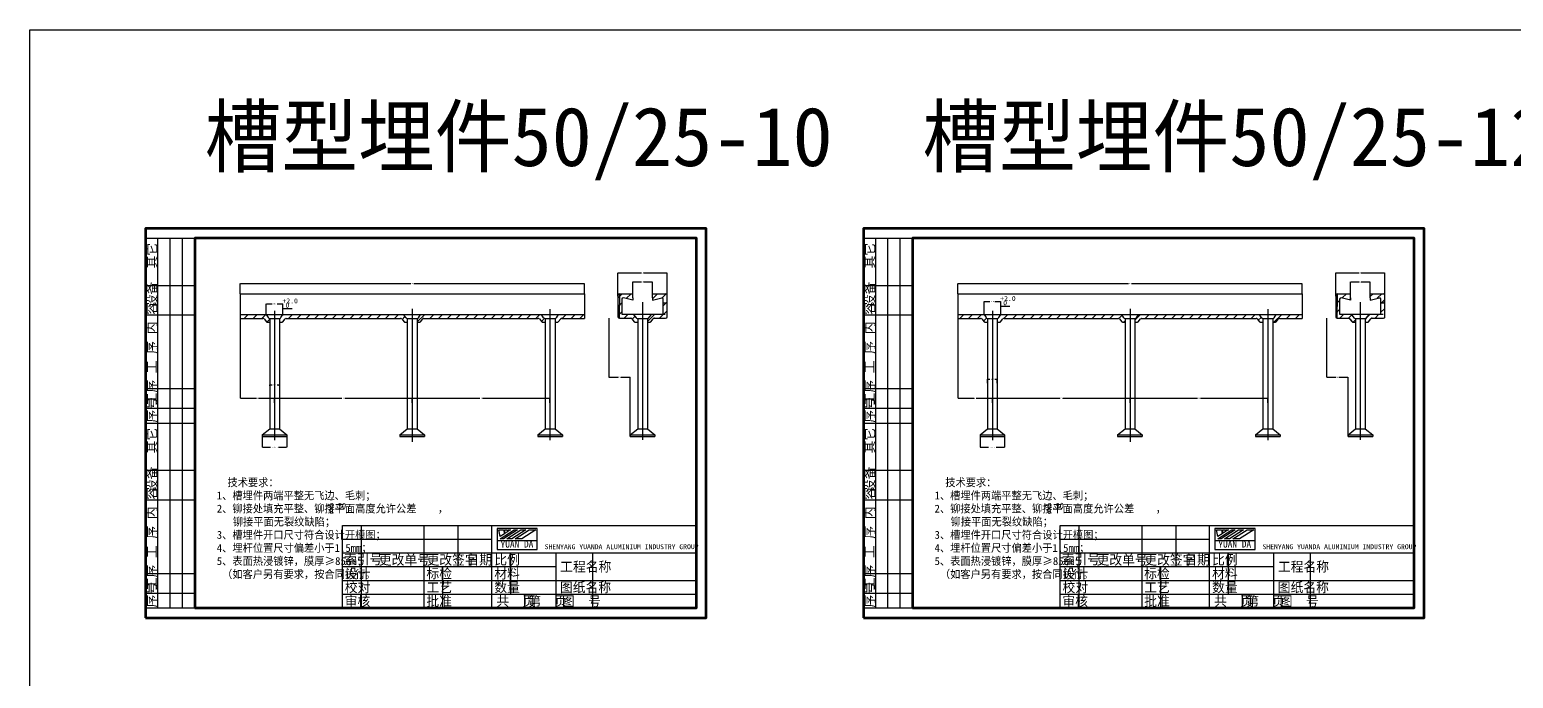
# Model space of a CAD drawing. Header units: metres. Extents: x -14279 to -11218, y -2048 to -323.
# Drawn here: x -14279 to -12770, y -983 to -323 of the extents above; entities that cross this region are included whole.
import ezdxf

# ---------------------------------------------------------------- set-up
doc = ezdxf.new("R2010")
doc.units = ezdxf.units.M
doc.dimstyles.get("Standard").update_dxf_attribs({"dimtxt": 2.5, "dimasz": 2.5, "dimexe": 1.25, "dimexo": 0.625, "dimtad": 1, "dimcen": 2.5, "dimazin": 3, "dimtfac": 1, "dimtmove": 0, "dimatfit": 3})

# ---------------------------------------------------------------- blocks, each defined once
blk = doc.blocks.new('A4H0GN')
at = {"color": 6, "linetype": 'Continuous'}
for p, q in [((0, 193), (25, 193)), ((0, 193), (0, 99)), ((6.25, 99), (6.25, 193)), ((12.5, 99), (12.5, 193)), ((18.75, 99), (18.75, 193)), ((25, 99), (25, 193)), ((0, 169), (25, 169)), ((0, 154), (25, 154)), ((0, 116.5), (25, 116.5)), ((0, 106.5), (25, 106.5)), ((0, 99), (25, 99)), ((0, 99), (0, 5)), ((6.25, 5), (6.25, 99)), ((12.5, 5), (12.5, 99)), ((18.75, 5), (18.75, 99)), ((25, 5), (25, 99)), ((0, 75), (25, 75)), ((0, 60), (25, 60)), ((109.5, 47), (109.5, 5)), ((141.5, 47), (141.5, 5)), ((158.75, 47), (158.75, 26)), ((176, 5), (176, 47)), ((100, 40), (176, 40)), ((178.68, 39.31), (199.1, 39.31)), ((100, 33), (280, 33)), ((185.5, 33), (185.5, 12)), ((208.46, 33), (208.46, 5)), ((227.1, 33), (227.1, 5)), ((100, 26), (208.46, 26)), ((151, 26), (151, 5)), ((0, 22.5), (25, 22.5)), ((100, 19), (280, 19)), ((0, 12.5), (25, 12.5)), ((100, 12), (280, 12)), ((192.53, 12), (192.53, 5)), ((0, 5), (25, 5))]:
    blk.add_line(p, q, dxfattribs=at)
at = {"color": 6, "linetype": 'Continuous', "lineweight": 100}
blk.add_lwpolyline([(0, 0), (285, 0), (285, 198), (0, 198)], close=True, dxfattribs=at)
at = {"color": 3, "linetype": 'Continuous', "lineweight": 100}
blk.add_lwpolyline([(25, 5), (280, 5), (280, 193), (25, 193)], close=True, dxfattribs=at)
at = {"color": 3, "linetype": 'Continuous'}
blk.add_lwpolyline([(280, 5), (100, 5), (100, 47), (280, 47)], close=True, dxfattribs=at)
at = {"color": 6, "linetype": 'Continuous'}
for points in [[(199.1, 45.44), (178.68, 45.44), (178.68, 34.65), (199.1, 34.65)], [(181.99, 44.78), (182.36, 42.68), (180.2, 41.27), (179.57, 44.78)], [(187.37, 44.78), (189.07, 44.78), (181.87, 40.08), (180.17, 40.08)], [(182.81, 42.97), (182.47, 44.78), (183.68, 44.78), (183.88, 43.67)], [(190.77, 44.78), (193.31, 44.78), (186.11, 40.08), (183.57, 40.08)], [(185.57, 44.78), (184.31, 43.96), (184.16, 44.78)], [(195.01, 44.78), (198.4, 44.78), (191.2, 40.08), (187.81, 40.08)]]:
    blk.add_lwpolyline(points, close=True, dxfattribs=at)
at = {"color": 7, "linetype": 'Continuous'}
for s, p in [('其它', (5.62, 177.64)), ('设备', (5.62, 157.9)), ('工 序 内 容', (5.62, 124.34)), ('工序', (5.64, 108.01)), ('序号', (5.64, 99.24)), ('其它', (5.62, 83.64)), ('设备', (5.62, 63.9)), ('工 序 内 容', (5.62, 30.34)), ('工序', (5.64, 14.01)), ('序号', (5.64, 5.24))]:
    blk.add_text(s, height=5, rotation=90, dxfattribs=at).set_placement(p)
at = {"color": 3, "linetype": 'Continuous'}
blk.add_text('YUAN DA', height=3.5, dxfattribs=at).set_placement((180.44, 35.71))
at = {"color": 6, "linetype": 'Continuous'}
for s, height, p in [('索引号', 5, (100.8, 27.21)), ('更改单号', 5, (118.54, 27)), ('更改签字', 5, (142.8, 26.98)), ('日期', 5, (163.12, 27)), ('比例', 5, (177.25, 27)), ('SHENYANG YUANDA ALUMINIUM INDUSTRY GROUP', 2.5, (202.87, 34.88)), ('设计', 5, (101.28, 19.98)), ('标检', 5, (142.75, 20)), ('材料', 5, (177.26, 19.98)), ('工程名称', 5, (210.73, 23.5)), ('校对', 5, (101.25, 12.98)), ('工艺', 5, (142.81, 12.98)), ('数量', 5, (177.28, 13)), ('图纸名称', 5, (210.64, 13)), ('审核', 5, (101.18, 5.98)), ('批准', 5, (142.75, 5.96)), ('共  页', 5, (178.34, 6.02)), ('第  页', 5, (194.56, 6)), ('图  号', 5, (211.65, 5.94))]:
    blk.add_text(s, height=height, dxfattribs=at).set_placement(p)
blk = doc.blocks.new('_CLOSEDFILLED')
at = {"color": 0, "linetype": 'BYBLOCK'}
blk.add_solid([(-1, 0.2), (0, 0), (-1, -0.2)], dxfattribs=at)
blk = doc.blocks.new('*D1')
for p, q in [((-14038.06, -612.9), (-14038.06, -602.19)), ((-14037.81, -602.19), (-14032.06, -602.19)), ((-14027.06, -602.19), (-14021.31, -602.19)), ((-14021.06, -612.9), (-14021.06, -602.19))]:
    blk.add_line(p, q)
at = {"layer": 'Defpoints'}
for p in [(-14038.06, -602.19), (-14038.06, -612.9), (-14021.06, -612.9)]:
    blk.add_point(p, dxfattribs=at)
at = {"xscale": 0.25, "yscale": 0.25, "rotation": 180}
blk.add_blockref('_CLOSEDFILLED', (-14038.06, -602.19), dxfattribs=at)
at = {"xscale": 0.25, "yscale": 0.25}
blk.add_blockref('_CLOSEDFILLED', (-14021.06, -602.19), dxfattribs=at)
at = {"insert": (-14029.56, -602.19), "char_height": 1, "attachment_point": 5}
blk.add_mtext('%%C17', dxfattribs=at)
blk = doc.blocks.new('*D2')
for p, q in [((-14034.56, -685.59), (-14034.56, -684.53)), ((-14034.31, -684.53), (-14032.06, -684.53)), ((-14027.06, -684.53), (-14024.81, -684.53)), ((-14024.56, -685.59), (-14024.56, -684.53))]:
    blk.add_line(p, q)
at = {"layer": 'Defpoints'}
for p in [(-14034.56, -684.53), (-14034.56, -685.59), (-14024.56, -685.59)]:
    blk.add_point(p, dxfattribs=at)
at = {"xscale": 0.25, "yscale": 0.25, "rotation": 180}
blk.add_blockref('_CLOSEDFILLED', (-14034.56, -684.53), dxfattribs=at)
at = {"xscale": 0.25, "yscale": 0.25}
blk.add_blockref('_CLOSEDFILLED', (-14024.56, -684.53), dxfattribs=at)
at = {"insert": (-14029.56, -684.53), "char_height": 1, "attachment_point": 5}
blk.add_mtext('%%C10', dxfattribs=at)
blk = doc.blocks.new('*D3')
for p, q in [((-14064.56, -591.9), (-14064.56, -581.31)), ((-14064.31, -581.31), (-13891.06, -581.31)), ((-13888.06, -581.31), (-13714.81, -581.31)), ((-13714.56, -591.9), (-13714.56, -581.31))]:
    blk.add_line(p, q)
at = {"layer": 'Defpoints'}
for p in [(-14064.56, -581.31), (-14064.56, -591.9), (-13714.56, -591.9)]:
    blk.add_point(p, dxfattribs=at)
at = {"xscale": 0.25, "yscale": 0.25, "rotation": 180}
blk.add_blockref('_CLOSEDFILLED', (-14064.56, -581.31), dxfattribs=at)
at = {"xscale": 0.25, "yscale": 0.25}
blk.add_blockref('_CLOSEDFILLED', (-13714.56, -581.31), dxfattribs=at)
at = {"insert": (-13889.56, -581.31), "char_height": 1, "attachment_point": 5}
blk.add_mtext('300', dxfattribs=at)
blk = doc.blocks.new('*D4')
for p, q in [((-13678.99, -591.9), (-13678.99, -604.32)), ((-13679.24, -604.32), (-13679.49, -604.32)), ((-13678.99, -616.75), (-13678.99, -604.32)), ((-13678.99, -604.32), (-13678.99, -604.32)), ((-13678.74, -604.32), (-13678.49, -604.32))]:
    blk.add_line(p, q)
at = {"layer": 'Defpoints'}
for p in [(-13678.99, -591.9), (-13678.99, -604.32), (-13678.99, -616.75)]:
    blk.add_point(p, dxfattribs=at)
at = {"xscale": 0.25, "yscale": 0.25}
blk.add_blockref('_CLOSEDFILLED', (-13678.99, -604.32), dxfattribs=at)
at = {"xscale": 0.25, "yscale": 0.25, "rotation": 180}
blk.add_blockref('_CLOSEDFILLED', (-13678.99, -604.32), dxfattribs=at)
at = {"insert": (-13678.99, -603.195), "char_height": 1, "attachment_point": 5}
blk.add_mtext('25', dxfattribs=at)
blk = doc.blocks.new('*D13')
for p, q in [((-14029.56, -702.67), (-14029.56, -698.05)), ((-14029.31, -698.05), (-13961.06, -698.05)), ((-13958.06, -698.05), (-13889.81, -698.05)), ((-13889.56, -702.67), (-13889.56, -698.05))]:
    blk.add_line(p, q)
at = {"layer": 'Defpoints'}
for p in [(-14029.56, -698.05), (-14029.56, -702.67), (-13889.56, -702.67)]:
    blk.add_point(p, dxfattribs=at)
at = {"xscale": 0.25, "yscale": 0.25, "rotation": 180}
blk.add_blockref('_CLOSEDFILLED', (-14029.56, -698.05), dxfattribs=at)
at = {"xscale": 0.25, "yscale": 0.25}
blk.add_blockref('_CLOSEDFILLED', (-13889.56, -698.05), dxfattribs=at)
at = {"insert": (-13959.56, -698.05), "char_height": 1, "attachment_point": 5}
blk.add_mtext('115', dxfattribs=at)
blk = doc.blocks.new('*D14')
for p, q in [((-14064.56, -616.9), (-14064.56, -698.05)), ((-14064.31, -698.05), (-14048.06, -698.05)), ((-14046.06, -698.05), (-14029.81, -698.05)), ((-14029.56, -702.67), (-14029.56, -698.05))]:
    blk.add_line(p, q)
at = {"layer": 'Defpoints'}
for p in [(-14064.56, -616.9), (-14064.56, -698.05), (-14029.56, -702.67)]:
    blk.add_point(p, dxfattribs=at)
at = {"xscale": 0.25, "yscale": 0.25, "rotation": 180}
blk.add_blockref('_CLOSEDFILLED', (-14064.56, -698.05), dxfattribs=at)
at = {"xscale": 0.25, "yscale": 0.25}
blk.add_blockref('_CLOSEDFILLED', (-14029.56, -698.05), dxfattribs=at)
at = {"insert": (-14047.06, -698.05), "char_height": 1, "attachment_point": 5}
blk.add_mtext('35', dxfattribs=at)
blk = doc.blocks.new('*D17')
for p, q in [((-13889.56, -702.67), (-13889.56, -698.05)), ((-13889.31, -698.05), (-13821.06, -698.05)), ((-13818.06, -698.05), (-13749.81, -698.05)), ((-13749.56, -702.67), (-13749.56, -698.05))]:
    blk.add_line(p, q)
at = {"layer": 'Defpoints'}
for p in [(-13889.56, -698.05), (-13889.56, -702.67), (-13749.56, -702.67)]:
    blk.add_point(p, dxfattribs=at)
at = {"xscale": 0.25, "yscale": 0.25, "rotation": 180}
blk.add_blockref('_CLOSEDFILLED', (-13889.56, -698.05), dxfattribs=at)
at = {"xscale": 0.25, "yscale": 0.25}
blk.add_blockref('_CLOSEDFILLED', (-13749.56, -698.05), dxfattribs=at)
at = {"insert": (-13819.56, -698.05), "char_height": 1, "attachment_point": 5}
blk.add_mtext('115', dxfattribs=at)
blk = doc.blocks.new('*D22')
for p, q in [((-13689.86, -616.75), (-13689.86, -676.82)), ((-13689.61, -676.82), (-13680.385, -676.82)), ((-13677.385, -676.82), (-13668.16, -676.82)), ((-13667.91, -736.9), (-13667.91, -676.82))]:
    blk.add_line(p, q)
at = {"layer": 'Defpoints'}
for p in [(-13689.86, -616.75), (-13689.86, -676.82), (-13667.91, -736.9)]:
    blk.add_point(p, dxfattribs=at)
at = {"xscale": 0.25, "yscale": 0.25, "rotation": 180}
blk.add_blockref('_CLOSEDFILLED', (-13689.86, -676.82), dxfattribs=at)
at = {"xscale": 0.25, "yscale": 0.25}
blk.add_blockref('_CLOSEDFILLED', (-13667.91, -676.82), dxfattribs=at)
at = {"insert": (-13678.885, -676.82), "char_height": 1, "attachment_point": 5}
blk.add_mtext('120', dxfattribs=at)
blk = doc.blocks.new('*D23')
for p, q in [((-14042.06, -736.9), (-14042.06, -748.05)), ((-14017.06, -736.9), (-14017.06, -748.05)), ((-14041.81, -748.05), (-14033.56, -748.05)), ((-14025.56, -748.05), (-14017.31, -748.05))]:
    blk.add_line(p, q)
at = {"layer": 'Defpoints'}
for p in [(-14042.06, -736.9), (-14017.06, -736.9), (-14042.06, -748.05)]:
    blk.add_point(p, dxfattribs=at)
at = {"xscale": 0.25, "yscale": 0.25, "rotation": 180}
blk.add_blockref('_CLOSEDFILLED', (-14042.06, -748.05), dxfattribs=at)
at = {"xscale": 0.25, "yscale": 0.25}
blk.add_blockref('_CLOSEDFILLED', (-14017.06, -748.05), dxfattribs=at)
at = {"insert": (-14029.56, -748.05), "char_height": 1, "attachment_point": 5}
blk.add_mtext('25%%P0.5', dxfattribs=at)
blk = doc.blocks.new('*D24')
for p, q in [((-13634.49, -605.85), (-13634.49, -601.23)), ((-13634.24, -601.23), (-13630.74, -601.23)), ((-13630.49, -605.85), (-13630.49, -601.23))]:
    blk.add_line(p, q)
at = {"layer": 'Defpoints'}
for p in [(-13634.49, -601.23), (-13634.49, -605.85), (-13630.49, -605.85)]:
    blk.add_point(p, dxfattribs=at)
at = {"xscale": 0.25, "yscale": 0.25, "rotation": 180}
blk.add_blockref('_CLOSEDFILLED', (-13634.49, -601.23), dxfattribs=at)
at = {"xscale": 0.25, "yscale": 0.25}
blk.add_blockref('_CLOSEDFILLED', (-13630.49, -601.23), dxfattribs=at)
at = {"insert": (-13632.49, -600.105), "char_height": 1, "attachment_point": 5}
blk.add_mtext('4%%P0.5', dxfattribs=at)
blk = doc.blocks.new('*D25')
for p, q in [((-13665.49, -591.9), (-13665.49, -579.91)), ((-13665.24, -579.91), (-13656.49, -579.91)), ((-13654.49, -579.91), (-13645.74, -579.91)), ((-13645.49, -591.9), (-13645.49, -579.91))]:
    blk.add_line(p, q)
at = {"layer": 'Defpoints'}
for p in [(-13665.49, -579.91), (-13665.49, -591.9), (-13645.49, -591.9)]:
    blk.add_point(p, dxfattribs=at)
at = {"xscale": 0.25, "yscale": 0.25, "rotation": 180}
blk.add_blockref('_CLOSEDFILLED', (-13665.49, -579.91), dxfattribs=at)
at = {"xscale": 0.25, "yscale": 0.25}
blk.add_blockref('_CLOSEDFILLED', (-13645.49, -579.91), dxfattribs=at)
at = {"insert": (-13655.49, -579.91), "char_height": 1, "attachment_point": 5}
blk.add_mtext('20', dxfattribs=at)
blk = doc.blocks.new('*D26')
for p, q in [((-13680.49, -594.39), (-13680.49, -570.61)), ((-13680.24, -570.61), (-13656.49, -570.61)), ((-13654.49, -570.61), (-13630.74, -570.61)), ((-13630.49, -594.39), (-13630.49, -570.61))]:
    blk.add_line(p, q)
at = {"layer": 'Defpoints'}
for p in [(-13680.49, -570.61), (-13680.49, -594.39), (-13630.49, -594.39)]:
    blk.add_point(p, dxfattribs=at)
at = {"xscale": 0.25, "yscale": 0.25, "rotation": 180}
blk.add_blockref('_CLOSEDFILLED', (-13680.49, -570.61), dxfattribs=at)
at = {"xscale": 0.25, "yscale": 0.25}
blk.add_blockref('_CLOSEDFILLED', (-13630.49, -570.61), dxfattribs=at)
at = {"insert": (-13655.49, -570.61), "char_height": 1, "attachment_point": 5}
blk.add_mtext('50', dxfattribs=at)
blk = doc.blocks.new('*D37')
for p, q in [((-13334.81, -591.9), (-13334.81, -581.31)), ((-13334.56, -581.31), (-13161.31, -581.31)), ((-13158.31, -581.31), (-12985.06, -581.31)), ((-12984.81, -591.9), (-12984.81, -581.31))]:
    blk.add_line(p, q)
at = {"layer": 'Defpoints'}
for p in [(-13334.81, -581.31), (-13334.81, -591.9), (-12984.81, -591.9)]:
    blk.add_point(p, dxfattribs=at)
at = {"xscale": 0.25, "yscale": 0.25, "rotation": 180}
blk.add_blockref('_CLOSEDFILLED', (-13334.81, -581.31), dxfattribs=at)
at = {"xscale": 0.25, "yscale": 0.25}
blk.add_blockref('_CLOSEDFILLED', (-12984.81, -581.31), dxfattribs=at)
at = {"insert": (-13159.81, -581.31), "char_height": 1, "attachment_point": 5}
blk.add_mtext('300', dxfattribs=at)
blk = doc.blocks.new('*D38')
for p, q in [((-12949.23, -591.9), (-12949.23, -604.32)), ((-12949.48, -604.32), (-12949.73, -604.32)), ((-12949.23, -616.75), (-12949.23, -604.32)), ((-12949.23, -604.32), (-12949.23, -604.32)), ((-12948.98, -604.32), (-12948.73, -604.32))]:
    blk.add_line(p, q)
at = {"layer": 'Defpoints'}
for p in [(-12949.23, -591.9), (-12949.23, -604.32), (-12949.23, -616.75)]:
    blk.add_point(p, dxfattribs=at)
at = {"xscale": 0.25, "yscale": 0.25}
blk.add_blockref('_CLOSEDFILLED', (-12949.23, -604.32), dxfattribs=at)
at = {"xscale": 0.25, "yscale": 0.25, "rotation": 180}
blk.add_blockref('_CLOSEDFILLED', (-12949.23, -604.32), dxfattribs=at)
at = {"insert": (-12949.23, -603.195), "char_height": 1, "attachment_point": 5}
blk.add_mtext('25', dxfattribs=at)
blk = doc.blocks.new('*D43')
for p, q in [((-13299.81, -702.67), (-13299.81, -698.05)), ((-13299.56, -698.05), (-13231.31, -698.05)), ((-13228.31, -698.05), (-13160.06, -698.05)), ((-13159.81, -702.67), (-13159.81, -698.05))]:
    blk.add_line(p, q)
at = {"layer": 'Defpoints'}
for p in [(-13299.81, -698.05), (-13299.81, -702.67), (-13159.81, -702.67)]:
    blk.add_point(p, dxfattribs=at)
at = {"xscale": 0.25, "yscale": 0.25, "rotation": 180}
blk.add_blockref('_CLOSEDFILLED', (-13299.81, -698.05), dxfattribs=at)
at = {"xscale": 0.25, "yscale": 0.25}
blk.add_blockref('_CLOSEDFILLED', (-13159.81, -698.05), dxfattribs=at)
at = {"insert": (-13229.81, -698.05), "char_height": 1, "attachment_point": 5}
blk.add_mtext('115', dxfattribs=at)
blk = doc.blocks.new('*D44')
for p, q in [((-13334.81, -616.9), (-13334.81, -698.05)), ((-13334.56, -698.05), (-13318.31, -698.05)), ((-13316.31, -698.05), (-13300.06, -698.05)), ((-13299.81, -702.67), (-13299.81, -698.05))]:
    blk.add_line(p, q)
at = {"layer": 'Defpoints'}
for p in [(-13334.81, -616.9), (-13334.81, -698.05), (-13299.81, -702.67)]:
    blk.add_point(p, dxfattribs=at)
at = {"xscale": 0.25, "yscale": 0.25, "rotation": 180}
blk.add_blockref('_CLOSEDFILLED', (-13334.81, -698.05), dxfattribs=at)
at = {"xscale": 0.25, "yscale": 0.25}
blk.add_blockref('_CLOSEDFILLED', (-13299.81, -698.05), dxfattribs=at)
at = {"insert": (-13317.31, -698.05), "char_height": 1, "attachment_point": 5}
blk.add_mtext('35', dxfattribs=at)
blk = doc.blocks.new('*D47')
for p, q in [((-13159.81, -702.67), (-13159.81, -698.05)), ((-13159.56, -698.05), (-13091.31, -698.05)), ((-13088.31, -698.05), (-13020.06, -698.05)), ((-13019.81, -702.67), (-13019.81, -698.05))]:
    blk.add_line(p, q)
at = {"layer": 'Defpoints'}
for p in [(-13159.81, -698.05), (-13159.81, -702.67), (-13019.81, -702.67)]:
    blk.add_point(p, dxfattribs=at)
at = {"xscale": 0.25, "yscale": 0.25, "rotation": 180}
blk.add_blockref('_CLOSEDFILLED', (-13159.81, -698.05), dxfattribs=at)
at = {"xscale": 0.25, "yscale": 0.25}
blk.add_blockref('_CLOSEDFILLED', (-13019.81, -698.05), dxfattribs=at)
at = {"insert": (-13089.81, -698.05), "char_height": 1, "attachment_point": 5}
blk.add_mtext('115', dxfattribs=at)
blk = doc.blocks.new('*D52')
for p, q in [((-12960.11, -616.75), (-12960.11, -676.82)), ((-12959.86, -676.82), (-12950.63, -676.82)), ((-12947.63, -676.82), (-12938.4, -676.82)), ((-12938.15, -736.9), (-12938.15, -676.82))]:
    blk.add_line(p, q)
at = {"layer": 'Defpoints'}
for p in [(-12960.11, -616.75), (-12960.11, -676.82), (-12938.15, -736.9)]:
    blk.add_point(p, dxfattribs=at)
at = {"xscale": 0.25, "yscale": 0.25, "rotation": 180}
blk.add_blockref('_CLOSEDFILLED', (-12960.11, -676.82), dxfattribs=at)
at = {"xscale": 0.25, "yscale": 0.25}
blk.add_blockref('_CLOSEDFILLED', (-12938.15, -676.82), dxfattribs=at)
at = {"insert": (-12949.13, -676.82), "char_height": 1, "attachment_point": 5}
blk.add_mtext('120', dxfattribs=at)
blk = doc.blocks.new('*D53')
for p, q in [((-13312.31, -736.9), (-13312.31, -748.05)), ((-13287.31, -736.9), (-13287.31, -748.05)), ((-13312.06, -748.05), (-13303.81, -748.05)), ((-13295.81, -748.05), (-13287.56, -748.05))]:
    blk.add_line(p, q)
at = {"layer": 'Defpoints'}
for p in [(-13312.31, -736.9), (-13287.31, -736.9), (-13312.31, -748.05)]:
    blk.add_point(p, dxfattribs=at)
at = {"xscale": 0.25, "yscale": 0.25, "rotation": 180}
blk.add_blockref('_CLOSEDFILLED', (-13312.31, -748.05), dxfattribs=at)
at = {"xscale": 0.25, "yscale": 0.25}
blk.add_blockref('_CLOSEDFILLED', (-13287.31, -748.05), dxfattribs=at)
at = {"insert": (-13299.81, -748.05), "char_height": 1, "attachment_point": 5}
blk.add_mtext('25%%P0.5', dxfattribs=at)
blk = doc.blocks.new('*D54')
for p, q in [((-12904.73, -605.85), (-12904.73, -601.23)), ((-12904.48, -601.23), (-12900.98, -601.23)), ((-12900.73, -605.85), (-12900.73, -601.23))]:
    blk.add_line(p, q)
at = {"layer": 'Defpoints'}
for p in [(-12904.73, -601.23), (-12904.73, -605.85), (-12900.73, -605.85)]:
    blk.add_point(p, dxfattribs=at)
at = {"xscale": 0.25, "yscale": 0.25, "rotation": 180}
blk.add_blockref('_CLOSEDFILLED', (-12904.73, -601.23), dxfattribs=at)
at = {"xscale": 0.25, "yscale": 0.25}
blk.add_blockref('_CLOSEDFILLED', (-12900.73, -601.23), dxfattribs=at)
at = {"insert": (-12902.73, -600.105), "char_height": 1, "attachment_point": 5}
blk.add_mtext('4%%P0.5', dxfattribs=at)
blk = doc.blocks.new('*D55')
for p, q in [((-12935.73, -591.9), (-12935.73, -579.91)), ((-12935.48, -579.91), (-12926.73, -579.91)), ((-12924.73, -579.91), (-12915.98, -579.91)), ((-12915.73, -591.9), (-12915.73, -579.91))]:
    blk.add_line(p, q)
at = {"layer": 'Defpoints'}
for p in [(-12935.73, -579.91), (-12935.73, -591.9), (-12915.73, -591.9)]:
    blk.add_point(p, dxfattribs=at)
at = {"xscale": 0.25, "yscale": 0.25, "rotation": 180}
blk.add_blockref('_CLOSEDFILLED', (-12935.73, -579.91), dxfattribs=at)
at = {"xscale": 0.25, "yscale": 0.25}
blk.add_blockref('_CLOSEDFILLED', (-12915.73, -579.91), dxfattribs=at)
at = {"insert": (-12925.73, -579.91), "char_height": 1, "attachment_point": 5}
blk.add_mtext('20', dxfattribs=at)
blk = doc.blocks.new('*D56')
for p, q in [((-12950.73, -594.39), (-12950.73, -570.61)), ((-12950.48, -570.61), (-12926.73, -570.61)), ((-12924.73, -570.61), (-12900.98, -570.61)), ((-12900.73, -594.39), (-12900.73, -570.61))]:
    blk.add_line(p, q)
at = {"layer": 'Defpoints'}
for p in [(-12950.73, -570.61), (-12950.73, -594.39), (-12900.73, -594.39)]:
    blk.add_point(p, dxfattribs=at)
at = {"xscale": 0.25, "yscale": 0.25, "rotation": 180}
blk.add_blockref('_CLOSEDFILLED', (-12950.73, -570.61), dxfattribs=at)
at = {"xscale": 0.25, "yscale": 0.25}
blk.add_blockref('_CLOSEDFILLED', (-12900.73, -570.61), dxfattribs=at)
at = {"insert": (-12925.73, -570.61), "char_height": 1, "attachment_point": 5}
blk.add_mtext('50', dxfattribs=at)
blk = doc.blocks.new('*D67')
for p, q in [((-13304.81, -682.75), (-13304.81, -678.69)), ((-13304.56, -678.69), (-13302.31, -678.69)), ((-13297.31, -678.69), (-13295.06, -678.69)), ((-13294.81, -682.75), (-13294.81, -678.69))]:
    blk.add_line(p, q)
at = {"layer": 'Defpoints'}
for p in [(-13304.81, -678.69), (-13304.81, -682.75), (-13294.81, -682.75)]:
    blk.add_point(p, dxfattribs=at)
at = {"xscale": 0.25, "yscale": 0.25, "rotation": 180}
blk.add_blockref('_CLOSEDFILLED', (-13304.81, -678.69), dxfattribs=at)
at = {"xscale": 0.25, "yscale": 0.25}
blk.add_blockref('_CLOSEDFILLED', (-13294.81, -678.69), dxfattribs=at)
at = {"insert": (-13299.81, -678.69), "char_height": 1, "attachment_point": 5}
blk.add_mtext('%%c12', dxfattribs=at)
blk = doc.blocks.new('*D68')
for p, q in [((-13308.31, -612.9), (-13308.31, -599.76)), ((-13308.06, -599.76), (-13302.31, -599.76)), ((-13297.31, -599.76), (-13291.56, -599.76)), ((-13291.31, -612.9), (-13291.31, -599.76))]:
    blk.add_line(p, q)
at = {"layer": 'Defpoints'}
for p in [(-13308.31, -599.76), (-13308.31, -612.9), (-13291.31, -612.9)]:
    blk.add_point(p, dxfattribs=at)
at = {"xscale": 0.25, "yscale": 0.25, "rotation": 180}
blk.add_blockref('_CLOSEDFILLED', (-13308.31, -599.76), dxfattribs=at)
at = {"xscale": 0.25, "yscale": 0.25}
blk.add_blockref('_CLOSEDFILLED', (-13291.31, -599.76), dxfattribs=at)
at = {"insert": (-13299.81, -599.76), "char_height": 1, "attachment_point": 5}
blk.add_mtext('%%c18', dxfattribs=at)

msp = doc.modelspace()

# ---------------------------------------------------------------- hatches: boundary and pattern name
h = msp.add_hatch()
h.set_pattern_fill('ANSI31', scale=2)
h.paths.add_polyline_path([(-13676.49, -612.75), (-13676.49, -597.4, -0.41), (-13674.99, -595.9), (-13665.49, -598.49), (-13665.49, -595.9), (-13665.49, -591.9), (-13678.99, -591.9, 0.41), (-13680.49, -593.4), (-13680.49, -615.25, 0.41), (-13678.99, -616.75), (-13667.52, -616.75, -0.22), (-13666.36, -617.29), (-13663.81, -620.36, 0.22), (-13662.66, -620.9), (-13660.59, -620.9), (-13660.59, -616.9), (-13660.79, -616.9, -0.22), (-13661.94, -616.36), (-13663.99, -613.9), (-13663.99, -612.75)])
h.paths.add_polyline_path([(-13631.99, -616.75, 0.41), (-13630.49, -615.25), (-13630.49, -593.4, 0.41), (-13631.99, -591.9), (-13645.49, -591.9), (-13645.49, -595.9), (-13645.49, -598.49), (-13635.99, -595.9, -0.41), (-13634.49, -597.4), (-13634.49, -612.75), (-13646.99, -612.75), (-13646.99, -613.9), (-13649.04, -616.36, -0.22), (-13650.19, -616.9), (-13650.39, -616.9), (-13650.39, -620.9), (-13649.49, -620.9), (-13648.32, -620.9, 0.22), (-13647.16, -620.36), (-13644.61, -617.29, -0.22), (-13643.46, -616.75)])
h = msp.add_hatch()
h.set_pattern_fill('ANSI31', scale=2)
h.paths.add_polyline_path([(-12946.73, -612.75), (-12946.73, -597.4, -0.41), (-12945.23, -595.9), (-12935.73, -598.49), (-12935.73, -595.9), (-12935.73, -591.9), (-12949.23, -591.9, 0.41), (-12950.73, -593.4), (-12950.73, -615.25, 0.41), (-12949.23, -616.75), (-12937.76, -616.75, -0.22), (-12936.61, -617.29), (-12934.05, -620.36, 0.22), (-12932.9, -620.9), (-12930.83, -620.9), (-12930.83, -616.9), (-12931.03, -616.9, -0.22), (-12932.18, -616.36), (-12934.23, -613.9), (-12934.23, -612.75)])
h.paths.add_polyline_path([(-12902.23, -616.75, 0.41), (-12900.73, -615.25), (-12900.73, -593.4, 0.41), (-12902.23, -591.9), (-12915.73, -591.9), (-12915.73, -595.9), (-12915.73, -598.49), (-12906.23, -595.9, -0.41), (-12904.73, -597.4), (-12904.73, -612.75), (-12917.23, -612.75), (-12917.23, -613.9), (-12919.28, -616.36, -0.22), (-12920.43, -616.9), (-12920.63, -616.9), (-12920.63, -620.9), (-12919.73, -620.9), (-12918.56, -620.9, 0.22), (-12917.41, -620.36), (-12914.86, -617.29, -0.22), (-12913.7, -616.75)])
h = msp.add_hatch()
h.set_pattern_fill('ANSI31', scale=2)
h.paths.add_polyline_path([(-14064.56, -612.9), (-14064.56, -616.9), (-14041.47, -616.9, -0.22), (-14040.32, -617.43), (-14037.89, -620.36, 0.22), (-14036.73, -620.9), (-14034.66, -620.9), (-14034.66, -616.9), (-14034.86, -616.9, -0.22), (-14036.01, -616.36), (-14038.06, -613.9), (-14038.06, -612.9)])
h = msp.add_hatch()
h.set_pattern_fill('ANSI31', scale=2)
h.paths.add_polyline_path([(-14021.06, -612.9), (-14021.06, -613.9), (-14023.11, -616.36, -0.22), (-14024.27, -616.9), (-14024.46, -616.9), (-14024.46, -620.9), (-14023.56, -620.9), (-14022.39, -620.9, 0.22), (-14021.24, -620.36), (-14018.81, -617.43, -0.22), (-14017.65, -616.9), (-13901.47, -616.9, -0.22), (-13900.32, -617.43), (-13897.89, -620.36, 0.22), (-13896.73, -620.9), (-13894.66, -620.9), (-13894.66, -616.9), (-13894.86, -616.9, -0.22), (-13896.01, -616.36), (-13898.06, -613.9), (-13898.06, -612.9)])
h.paths.add_polyline_path([(-13881.06, -612.9), (-13881.06, -613.9), (-13883.11, -616.36, -0.22), (-13884.27, -616.9), (-13884.46, -616.9), (-13884.46, -620.9), (-13883.56, -620.9), (-13882.39, -620.9, 0.22), (-13881.24, -620.36), (-13878.81, -617.43, -0.22), (-13877.65, -616.9), (-13761.47, -616.9, -0.22), (-13760.32, -617.43), (-13757.89, -620.36, 0.22), (-13756.73, -620.9), (-13754.66, -620.9), (-13754.66, -616.9), (-13754.86, -616.9, -0.22), (-13756.01, -616.36), (-13758.06, -613.9), (-13758.06, -612.9)])
h.paths.add_polyline_path([(-13741.06, -612.9), (-13741.06, -613.9), (-13743.11, -616.36, -0.22), (-13744.27, -616.9), (-13744.46, -616.9), (-13744.46, -620.9), (-13743.56, -620.9), (-13742.39, -620.9, 0.22), (-13741.24, -620.36), (-13738.81, -617.43, -0.22), (-13737.65, -616.9), (-13714.56, -616.9), (-13714.56, -612.9)])
h = msp.add_hatch()
h.set_pattern_fill('ANSI31', scale=2)
h.paths.add_polyline_path([(-13334.81, -612.9), (-13334.81, -616.9), (-13311.72, -616.9, -0.22), (-13310.56, -617.43), (-13308.13, -620.36, 0.22), (-13306.98, -620.9), (-13304.91, -620.9), (-13304.91, -616.9), (-13305.1, -616.9, -0.22), (-13306.26, -616.36), (-13308.31, -613.9), (-13308.31, -612.9)])
h = msp.add_hatch()
h.set_pattern_fill('ANSI31', scale=2)
h.paths.add_polyline_path([(-13291.31, -612.9), (-13291.31, -613.9), (-13293.36, -616.36, -0.22), (-13294.51, -616.9), (-13294.71, -616.9), (-13294.71, -620.9), (-13293.81, -620.9), (-13292.64, -620.9, 0.22), (-13291.48, -620.36), (-13289.05, -617.43, -0.22), (-13287.9, -616.9), (-13171.72, -616.9, -0.22), (-13170.56, -617.43), (-13168.13, -620.36, 0.22), (-13166.98, -620.9), (-13164.91, -620.9), (-13164.91, -616.9), (-13165.1, -616.9, -0.22), (-13166.26, -616.36), (-13168.31, -613.9), (-13168.31, -612.9)])
h.paths.add_polyline_path([(-13151.31, -612.9), (-13151.31, -613.9), (-13153.36, -616.36, -0.22), (-13154.51, -616.9), (-13154.71, -616.9), (-13154.71, -620.9), (-13153.81, -620.9), (-13152.64, -620.9, 0.22), (-13151.48, -620.36), (-13149.05, -617.43, -0.22), (-13147.9, -616.9), (-13031.72, -616.9, -0.22), (-13030.56, -617.43), (-13028.13, -620.36, 0.22), (-13026.98, -620.9), (-13024.91, -620.9), (-13024.91, -616.9), (-13025.1, -616.9, -0.22), (-13026.26, -616.36), (-13028.31, -613.9), (-13028.31, -612.9)])
h.paths.add_polyline_path([(-13011.31, -612.9), (-13011.31, -613.9), (-13013.36, -616.36, -0.22), (-13014.51, -616.9), (-13014.71, -616.9), (-13014.71, -620.9), (-13013.81, -620.9), (-13012.64, -620.9, 0.22), (-13011.48, -620.36), (-13009.05, -617.43, -0.22), (-13007.9, -616.9), (-12984.81, -616.9), (-12984.81, -612.9)])

# ---------------------------------------------------------------- linework, layer by layer
for p, q in [((-14064.56, -591.9), (-13714.56, -591.9)), ((-14064.56, -591.9), (-14064.56, -616.9)), ((-13714.56, -591.9), (-13714.56, -616.9)), ((-13680.49, -593.4), (-13680.49, -615.25)), ((-13678.99, -591.9), (-13665.49, -591.9)), ((-13676.49, -597.4), (-13676.49, -612.75)), ((-13665.49, -598.49), (-13674.99, -595.9)), ((-13665.49, -595.9), (-13665.49, -591.9)), ((-13665.49, -595.9), (-13665.49, -598.49)), ((-13655.54, -600.35), (-13655.54, -740.5)), ((-13645.49, -591.9), (-13631.99, -591.9)), ((-13645.49, -595.9), (-13645.49, -591.9)), ((-13645.49, -595.9), (-13645.49, -598.49)), ((-13645.49, -598.49), (-13635.99, -595.9)), ((-13634.49, -612.75), (-13634.49, -597.4)), ((-13630.49, -615.25), (-13630.49, -593.4)), ((-13334.81, -591.9), (-12984.81, -591.9)), ((-13334.81, -591.9), (-13334.81, -616.9)), ((-12984.81, -591.9), (-12984.81, -616.9)), ((-12950.73, -593.4), (-12950.73, -615.25)), ((-12949.23, -591.9), (-12935.73, -591.9)), ((-12946.73, -597.4), (-12946.73, -612.75)), ((-12935.73, -598.49), (-12945.23, -595.9)), ((-12935.73, -595.9), (-12935.73, -591.9)), ((-12935.73, -595.9), (-12935.73, -598.49)), ((-12925.78, -600.35), (-12925.78, -740.5)), ((-12915.73, -591.9), (-12902.23, -591.9)), ((-12915.73, -595.9), (-12915.73, -591.9)), ((-12915.73, -595.9), (-12915.73, -598.49)), ((-12915.73, -598.49), (-12906.23, -595.9)), ((-12904.73, -612.75), (-12904.73, -597.4)), ((-12900.73, -615.25), (-12900.73, -593.4)), ((-14064.56, -612.9), (-13714.56, -612.9)), ((-14064.56, -616.9), (-14041.47, -616.9)), ((-14040.32, -617.43), (-14037.89, -620.36)), ((-14038.06, -612.9), (-14036, -616.19)), ((-14038.06, -612.9), (-14037.94, -613.09)), ((-14034.73, -616.9), (-14024.4, -616.9)), ((-14034.56, -616.9), (-14034.56, -729.4)), ((-14029.56, -609.4), (-14029.56, -740.81)), ((-14024.56, -616.9), (-14024.56, -729.4)), ((-14023.12, -616.19), (-14021.06, -612.9)), ((-14021.24, -620.36), (-14018.81, -617.43)), ((-14021.06, -606.81), (-14011.75, -606.81)), ((-14017.65, -616.9), (-13901.47, -616.9)), ((-13900.32, -617.43), (-13897.89, -620.36)), ((-13896.01, -616.36), (-13898.06, -612.9)), ((-13894.86, -616.9), (-13884.27, -616.9)), ((-13894.86, -616.9), (-13884.52, -616.9)), ((-13894.66, -616.9), (-13894.66, -620.9)), ((-13889.56, -607.4), (-13889.56, -742.5)), ((-13884.69, -616.9), (-13884.69, -729.4)), ((-13883.11, -616.36), (-13881.06, -612.9)), ((-13881.37, -620.36), (-13878.94, -617.43)), ((-13878.29, -616.9), (-13761.47, -616.9)), ((-13760.32, -617.43), (-13757.89, -620.36)), ((-13756.01, -616.36), (-13758.06, -612.9)), ((-13754.86, -616.9), (-13744.27, -616.9)), ((-13754.6, -616.9), (-13744.26, -616.9)), ((-13754.43, -616.9), (-13754.43, -729.4)), ((-13749.56, -607.72), (-13749.56, -740.8)), ((-13744.43, -616.9), (-13744.43, -729.4)), ((-13743.11, -616.36), (-13741.06, -612.9)), ((-13741.11, -620.36), (-13738.67, -617.43)), ((-13737.65, -616.9), (-13714.56, -616.9)), ((-13678.99, -616.75), (-13667.52, -616.75)), ((-13676.49, -612.75), (-13632.32, -612.75)), ((-13666.36, -617.29), (-13663.81, -620.36)), ((-13666.3, -617.43), (-13663.86, -620.36)), ((-13664.94, -612.75), (-13661.94, -616.36)), ((-13660.84, -616.9), (-13650.24, -616.9)), ((-13660.79, -616.9), (-13650.19, -616.9)), ((-13660.58, -616.9), (-13650.24, -616.9)), ((-13660.41, -616.9), (-13660.41, -729.4)), ((-13650.41, -616.9), (-13650.41, -729.4)), ((-13649.37, -616.75), (-13646.04, -612.75)), ((-13647.16, -620.36), (-13644.61, -617.29)), ((-13647.08, -620.36), (-13644.65, -617.43)), ((-13643.46, -616.75), (-13631.99, -616.75)), ((-13334.81, -612.9), (-12984.81, -612.9)), ((-13334.81, -616.9), (-13311.72, -616.9)), ((-13310.56, -617.43), (-13308.13, -620.36)), ((-13308.31, -612.9), (-13306.25, -616.19)), ((-13308.31, -612.9), (-13308.19, -613.09)), ((-13304.98, -616.9), (-13294.64, -616.9)), ((-13304.81, -616.9), (-13304.81, -729.4)), ((-13299.81, -609.4), (-13299.81, -740.81)), ((-13294.81, -616.9), (-13294.81, -729.4)), ((-13293.37, -616.19), (-13291.31, -612.9)), ((-13291.48, -620.36), (-13289.05, -617.43)), ((-13291.31, -604.39), (-13281.99, -604.39)), ((-13287.9, -616.9), (-13171.72, -616.9)), ((-13170.56, -617.43), (-13168.13, -620.36)), ((-13166.26, -616.36), (-13168.31, -612.9)), ((-13165.11, -616.9), (-13154.77, -616.9)), ((-13165.1, -616.9), (-13154.51, -616.9)), ((-13164.91, -616.9), (-13164.91, -620.9)), ((-13159.81, -607.4), (-13159.81, -742.5)), ((-13154.94, -616.9), (-13154.94, -729.4)), ((-13153.36, -616.36), (-13151.31, -612.9)), ((-13151.61, -620.36), (-13149.18, -617.43)), ((-13148.53, -616.9), (-13031.72, -616.9)), ((-13030.56, -617.43), (-13028.13, -620.36)), ((-13026.26, -616.36), (-13028.31, -612.9)), ((-13025.1, -616.9), (-13014.51, -616.9)), ((-13024.84, -616.9), (-13014.51, -616.9)), ((-13024.67, -616.9), (-13024.67, -729.4)), ((-13019.81, -607.72), (-13019.81, -740.8)), ((-13014.67, -616.9), (-13014.67, -729.4)), ((-13013.36, -616.36), (-13011.31, -612.9)), ((-13011.35, -620.36), (-13008.92, -617.43)), ((-13007.9, -616.9), (-12984.81, -616.9)), ((-12949.23, -616.75), (-12937.76, -616.75)), ((-12946.73, -612.75), (-12902.56, -612.75)), ((-12936.61, -617.29), (-12934.05, -620.36)), ((-12936.54, -617.43), (-12934.11, -620.36)), ((-12935.18, -612.75), (-12932.18, -616.36)), ((-12931.08, -616.9), (-12920.49, -616.9)), ((-12931.03, -616.9), (-12920.43, -616.9)), ((-12930.82, -616.9), (-12920.48, -616.9)), ((-12930.65, -616.9), (-12930.65, -729.4)), ((-12920.65, -616.9), (-12920.65, -729.4)), ((-12919.61, -616.75), (-12916.28, -612.75)), ((-12917.41, -620.36), (-12914.86, -617.29)), ((-12917.33, -620.36), (-12914.89, -617.43)), ((-12913.7, -616.75), (-12902.23, -616.75)), ((-14036.73, -620.9), (-14034.56, -620.9)), ((-14035.56, -620.9), (-14034.56, -620.9)), ((-14024.56, -620.9), (-14022.39, -620.9)), ((-14024.56, -620.9), (-14023.56, -620.9)), ((-13896.86, -620.9), (-13894.69, -620.9)), ((-13896.73, -620.9), (-13894.69, -620.9)), ((-13895.69, -620.9), (-13894.69, -620.9)), ((-13895.56, -620.9), (-13894.69, -620.9)), ((-13894.69, -620.9), (-13894.69, -729.4)), ((-13884.69, -620.9), (-13882.39, -620.9)), ((-13884.69, -620.9), (-13883.56, -620.9)), ((-13884.69, -620.9), (-13882.52, -620.9)), ((-13884.69, -620.9), (-13883.69, -620.9)), ((-13756.73, -620.9), (-13754.43, -620.9)), ((-13756.6, -620.9), (-13754.43, -620.9)), ((-13755.56, -620.9), (-13754.43, -620.9)), ((-13755.43, -620.9), (-13754.43, -620.9)), ((-13744.43, -620.9), (-13742.39, -620.9)), ((-13744.43, -620.9), (-13743.56, -620.9)), ((-13744.43, -620.9), (-13742.26, -620.9)), ((-13744.43, -620.9), (-13743.43, -620.9)), ((-13662.66, -620.9), (-13660.41, -620.9)), ((-13662.58, -620.9), (-13660.41, -620.9)), ((-13661.41, -620.9), (-13660.41, -620.9)), ((-13650.41, -620.9), (-13648.32, -620.9)), ((-13650.41, -620.9), (-13648.24, -620.9)), ((-13650.41, -620.9), (-13649.41, -620.9)), ((-13306.98, -620.9), (-13304.81, -620.9)), ((-13305.81, -620.9), (-13304.81, -620.9)), ((-13294.81, -620.9), (-13292.64, -620.9)), ((-13294.81, -620.9), (-13293.81, -620.9)), ((-13167.11, -620.9), (-13164.94, -620.9)), ((-13166.98, -620.9), (-13164.94, -620.9)), ((-13165.94, -620.9), (-13164.94, -620.9)), ((-13165.81, -620.9), (-13164.94, -620.9)), ((-13164.94, -620.9), (-13164.94, -729.4)), ((-13154.94, -620.9), (-13152.64, -620.9)), ((-13154.94, -620.9), (-13153.81, -620.9)), ((-13154.94, -620.9), (-13152.77, -620.9)), ((-13154.94, -620.9), (-13153.94, -620.9)), ((-13026.98, -620.9), (-13024.67, -620.9)), ((-13026.84, -620.9), (-13024.67, -620.9)), ((-13025.81, -620.9), (-13024.67, -620.9)), ((-13025.67, -620.9), (-13024.67, -620.9)), ((-13014.67, -620.9), (-13012.64, -620.9)), ((-13014.67, -620.9), (-13013.81, -620.9)), ((-13014.67, -620.9), (-13012.5, -620.9)), ((-13014.67, -620.9), (-13013.67, -620.9)), ((-12932.9, -620.9), (-12930.65, -620.9)), ((-12932.82, -620.9), (-12930.65, -620.9)), ((-12931.65, -620.9), (-12930.65, -620.9)), ((-12920.65, -620.9), (-12918.56, -620.9)), ((-12920.65, -620.9), (-12918.48, -620.9)), ((-12920.65, -620.9), (-12919.65, -620.9)), ((-14042.06, -735.4), (-14034.56, -729.4)), ((-14042.06, -735.4), (-14042.06, -736.9)), ((-14042.06, -735.4), (-14017.06, -735.4)), ((-14042.06, -736.9), (-14041.47, -736.9)), ((-14042.06, -736.9), (-14017.06, -736.9)), ((-14034.56, -729.4), (-14024.56, -729.4)), ((-14024.56, -729.4), (-14017.06, -735.4)), ((-14017.06, -735.4), (-14017.06, -736.9)), ((-13902.19, -735.4), (-13894.69, -729.4)), ((-13902.19, -735.4), (-13902.19, -736.9)), ((-13902.19, -735.4), (-13877.19, -735.4)), ((-13902.19, -736.9), (-13901.6, -736.9)), ((-13902.19, -736.9), (-13877.19, -736.9)), ((-13894.69, -729.4), (-13884.69, -729.4)), ((-13884.69, -729.4), (-13877.19, -735.4)), ((-13877.19, -735.4), (-13877.19, -736.9)), ((-13761.93, -735.4), (-13754.43, -729.4)), ((-13761.93, -735.4), (-13761.93, -736.9)), ((-13761.93, -735.4), (-13736.93, -735.4)), ((-13761.93, -736.9), (-13761.34, -736.9)), ((-13761.93, -736.9), (-13736.93, -736.9)), ((-13754.43, -729.4), (-13744.43, -729.4)), ((-13744.43, -729.4), (-13736.93, -735.4)), ((-13736.93, -735.4), (-13736.93, -736.9)), ((-13667.91, -735.4), (-13660.41, -729.4)), ((-13667.91, -735.4), (-13667.91, -736.9)), ((-13667.91, -735.4), (-13642.91, -735.4)), ((-13667.91, -736.9), (-13667.32, -736.9)), ((-13667.91, -736.9), (-13642.91, -736.9)), ((-13660.41, -729.4), (-13650.41, -729.4)), ((-13650.41, -729.4), (-13642.91, -735.4)), ((-13642.91, -735.4), (-13642.91, -736.9)), ((-13312.31, -735.4), (-13304.81, -729.4)), ((-13312.31, -735.4), (-13312.31, -736.9)), ((-13312.31, -735.4), (-13287.31, -735.4)), ((-13312.31, -736.9), (-13311.72, -736.9)), ((-13312.31, -736.9), (-13287.31, -736.9)), ((-13304.81, -729.4), (-13294.81, -729.4)), ((-13294.81, -729.4), (-13287.31, -735.4)), ((-13287.31, -735.4), (-13287.31, -736.9)), ((-13172.44, -735.4), (-13164.94, -729.4)), ((-13172.44, -735.4), (-13172.44, -736.9)), ((-13172.44, -735.4), (-13147.44, -735.4)), ((-13172.44, -736.9), (-13171.85, -736.9)), ((-13172.44, -736.9), (-13147.44, -736.9)), ((-13164.94, -729.4), (-13154.94, -729.4)), ((-13154.94, -729.4), (-13147.44, -735.4)), ((-13147.44, -735.4), (-13147.44, -736.9)), ((-13032.17, -735.4), (-13024.67, -729.4)), ((-13032.17, -735.4), (-13032.17, -736.9)), ((-13032.17, -735.4), (-13007.17, -735.4)), ((-13032.17, -736.9), (-13031.58, -736.9)), ((-13032.17, -736.9), (-13007.17, -736.9)), ((-13024.67, -729.4), (-13014.67, -729.4)), ((-13014.67, -729.4), (-13007.17, -735.4)), ((-13007.17, -735.4), (-13007.17, -736.9)), ((-12938.15, -735.4), (-12930.65, -729.4)), ((-12938.15, -735.4), (-12938.15, -736.9)), ((-12938.15, -735.4), (-12913.15, -735.4)), ((-12938.15, -736.9), (-12937.56, -736.9)), ((-12938.15, -736.9), (-12913.15, -736.9)), ((-12930.65, -729.4), (-12920.65, -729.4)), ((-12920.65, -729.4), (-12913.15, -735.4)), ((-12913.15, -735.4), (-12913.15, -736.9))]:
    msp.add_line(p, q)
msp.add_lwpolyline([(-14278.57, -323.35), (-11326.02, -323.35), (-11326.02, -2047.74), (-14278.57, -2047.74)], close=True)
for centre, start, end in [((-13678.99, -593.4), 90, 180), ((-13674.99, -597.4), 90, 180), ((-13635.99, -597.4), 0, 90), ((-13631.99, -593.4), 0, 90), ((-12949.23, -593.4), 90, 180), ((-12945.23, -597.4), 90, 180), ((-12906.23, -597.4), 0, 90), ((-12902.23, -593.4), 0, 90), ((-14041.47, -618.4), 39.81, 90), ((-14034.73, -615.4), 212.01, 270), ((-14024.4, -615.4), 270, 327.99), ((-14017.65, -618.4), 90, 140.19), ((-13901.47, -618.4), 39.81, 90), ((-13894.86, -615.4), 212.01, 270), ((-13884.27, -615.4), 270, 320.19), ((-13877.78, -618.4), 90, 140.19), ((-13761.47, -618.4), 39.81, 90), ((-13754.86, -615.4), 219.81, 270), ((-13754.6, -615.4), 212.01, 270), ((-13744.26, -615.4), 270, 327.99), ((-13737.65, -618.4), 90, 140.19), ((-13737.52, -618.4), 90, 140.19), ((-13678.99, -615.25), 180, 270), ((-13667.52, -618.25), 39.81, 90), ((-13667.45, -618.4), 39.81, 90), ((-13660.84, -615.4), 219.81, 270), ((-13650.24, -615.4), 270, 327.99), ((-13643.63, -618.4), 90, 140.19), ((-13643.5, -618.4), 90, 140.19), ((-13643.46, -618.25), 90, 140.19), ((-13631.99, -615.25), 270, 0), ((-13311.72, -618.4), 39.81, 90), ((-13304.98, -615.4), 212.01, 270), ((-13294.64, -615.4), 270, 327.99), ((-13287.9, -618.4), 90, 140.19), ((-13171.72, -618.4), 39.81, 90), ((-13165.11, -615.4), 212.01, 270), ((-13154.51, -615.4), 270, 320.19), ((-13148.03, -618.4), 90, 140.19), ((-13031.72, -618.4), 39.81, 90), ((-13025.1, -615.4), 219.81, 270), ((-13024.84, -615.4), 212.01, 270), ((-13014.51, -615.4), 270, 327.99), ((-13007.9, -618.4), 90, 140.19), ((-13007.76, -618.4), 90, 140.19), ((-12949.23, -615.25), 180, 270), ((-12937.76, -618.25), 39.81, 90), ((-12937.69, -618.4), 39.81, 90), ((-12931.08, -615.4), 219.81, 270), ((-12920.48, -615.4), 270, 327.99), ((-12913.88, -618.4), 90, 140.19), ((-12913.74, -618.4), 90, 140.19), ((-12913.7, -618.25), 90, 140.19), ((-12902.23, -615.25), 270, 0), ((-14036.73, -619.4), 219.81, 270), ((-14022.39, -619.4), 270, 320.19), ((-13896.73, -619.4), 219.81, 270), ((-13882.52, -619.4), 270, 320.19), ((-13756.73, -619.4), 219.81, 270), ((-13742.26, -619.4), 270, 320.19), ((-13662.71, -619.4), 219.81, 270), ((-13662.66, -619.4), 219.81, 270), ((-13648.32, -619.4), 270, 320.19), ((-13648.24, -619.4), 270, 320.19), ((-13306.98, -619.4), 219.81, 270), ((-13292.64, -619.4), 270, 320.19), ((-13166.98, -619.4), 219.81, 270), ((-13152.77, -619.4), 270, 320.19), ((-13026.98, -619.4), 219.81, 270), ((-13012.5, -619.4), 270, 320.19), ((-12932.96, -619.4), 219.81, 270), ((-12932.9, -619.4), 219.81, 270), ((-12918.56, -619.4), 270, 320.19), ((-12918.48, -619.4), 270, 320.19)]:
    msp.add_arc(centre, 1.5, start, end)

# ---------------------------------------------------------------- block references
at = {"xscale": 2, "yscale": 2, "zscale": 2}
for p in [(-14160.69, -921.4), (-13430.94, -921.4)]:
    msp.add_blockref('A4H0GN', p, dxfattribs=at)

# ---------------------------------------------------------------- texts
at = {"attachment_point": 1}
for s, insert, char_height in [('槽型埋件50/25-10', (-14100.67, -402.04), 60), ('槽型埋件50/25-12', (-13370.92, -402.04), 60), ('+2.0', (-14021.53, -596.64), 5), ('0', (-14018.53, -601.04), 5), ('+2.0', (-13291.77, -594.21), 5), ('0', (-13288.78, -598.61), 5), ('  技术要求：\\P1、槽埋件两端平整无飞边、毛刺；\\P2、铆接处填充平整、铆接平面高度允许公差    ，\\P   铆接平面无裂纹缺陷；\\P3、槽埋件开口尺寸符合设计开模图；\\P4、埋杆位置尺寸偏差小于1.5mm；\\P5、表面热浸镀锌，膜厚≥85um;  \\P （如客户另有要求，按合同执行。', (-14088.34, -779.73), 8), ('  技术要求：\\P1、槽埋件两端平整无飞边、毛刺；\\P2、铆接处填充平整、铆接平面高度允许公差    ，\\P   铆接平面无裂纹缺陷；\\P3、槽埋件开口尺寸符合设计开模图；\\P4、埋杆位置尺寸偏差小于1.5mm；\\P5、表面热浸镀锌，膜厚≥85um;  \\P （如客户另有要求，按合同执行。', (-13358.58, -779.73), 8), ('+0.50', (-13977.37, -804.41), 6), ('0', (-13973.73, -809.88), 6), ('+0.50', (-13247.61, -804.41), 6), ('0', (-13243.97, -809.88), 6)]:
    msp.add_mtext(s, dxfattribs=dict(at, insert=insert, char_height=char_height))

# ---------------------------------------------------------------- dimensions: what is measured, and where the dimension line sits
for base, p1, p2, picture, middle in [((-13680.49, -570.61), (-13680.49, -594.39), (-13630.49, -594.39), '*D26', (-13655.49, -570.61)), ((-12950.73, -570.61), (-12950.73, -594.39), (-12900.73, -594.39), '*D56', (-12925.73, -570.61)), ((-13665.49, -579.91), (-13665.49, -591.9), (-13645.49, -591.9), '*D25', (-13655.49, -579.91)), ((-12935.73, -579.91), (-12935.73, -591.9), (-12915.73, -591.9), '*D55', (-12925.73, -579.91)), ((-14064.56, -698.05), (-14064.56, -616.9), (-14029.56, -702.67), '*D14', (-14047.06, -698.05)), ((-13334.81, -698.05), (-13334.81, -616.9), (-13299.81, -702.67), '*D44', (-13317.31, -698.05))]:
    dim = msp.add_linear_dim(base=base, p1=p1, p2=p2, dimstyle='Standard')
    dim.commit()
    dim.dimension.update_dxf_attribs({"geometry": picture, "text_midpoint": middle})
for base, p1, p2, text, picture, middle in [((-14064.56, -581.31), (-14064.56, -591.9), (-13714.56, -591.9), '300', '*D3', (-13889.56, -581.31)), ((-13334.81, -581.31), (-13334.81, -591.9), (-12984.81, -591.9), '300', '*D37', (-13159.81, -581.31)), ((-14038.06, -602.19), (-14038.06, -612.9), (-14021.06, -612.9), '%%C17', '*D1', (-14029.56, -602.19)), ((-13678.99, -604.32), (-13678.99, -591.9), (-13678.99, -616.75), '25', '*D4', (-13678.99, -603.195)), ((-13634.49, -601.23), (-13634.49, -605.85), (-13630.49, -605.85), '4%%P0.5', '*D24', (-13632.49, -600.105)), ((-13308.31, -599.76), (-13308.31, -612.9), (-13291.31, -612.9), '%%c18', '*D68', (-13299.81, -599.76)), ((-12949.23, -604.32), (-12949.23, -591.9), (-12949.23, -616.75), '25', '*D38', (-12949.23, -603.195)), ((-12904.73, -601.23), (-12904.73, -605.85), (-12900.73, -605.85), '4%%P0.5', '*D54', (-12902.73, -600.105)), ((-13689.86, -676.82), (-13689.86, -616.75), (-13667.91, -736.9), '120', '*D22', (-13678.885, -676.82)), ((-12960.11, -676.82), (-12960.11, -616.75), (-12938.15, -736.9), '120', '*D52', (-12949.13, -676.82)), ((-13304.81, -678.69), (-13304.81, -682.75), (-13294.81, -682.75), '%%c12', '*D67', (-13299.81, -678.69)), ((-14034.56, -684.53), (-14034.56, -685.59), (-14024.56, -685.59), '%%C10', '*D2', (-14029.56, -684.53)), ((-14029.56, -698.05), (-14029.56, -702.67), (-13889.56, -702.67), '115', '*D13', (-13959.56, -698.05)), ((-13889.56, -698.05), (-13889.56, -702.67), (-13749.56, -702.67), '115', '*D17', (-13819.56, -698.05)), ((-13299.81, -698.05), (-13299.81, -702.67), (-13159.81, -702.67), '115', '*D43', (-13229.81, -698.05)), ((-13159.81, -698.05), (-13159.81, -702.67), (-13019.81, -702.67), '115', '*D47', (-13089.81, -698.05)), ((-14042.06, -748.05), (-14042.06, -736.9), (-14017.06, -736.9), '25%%P0.5', '*D23', (-14029.56, -748.05)), ((-13312.31, -748.05), (-13312.31, -736.9), (-13287.31, -736.9), '25%%P0.5', '*D53', (-13299.81, -748.05))]:
    dim = msp.add_linear_dim(base=base, p1=p1, p2=p2, text=text, dimstyle='Standard')
    dim.commit()
    dim.dimension.update_dxf_attribs({"geometry": picture, "text_midpoint": middle})

doc.saveas('drawing.dxf')
